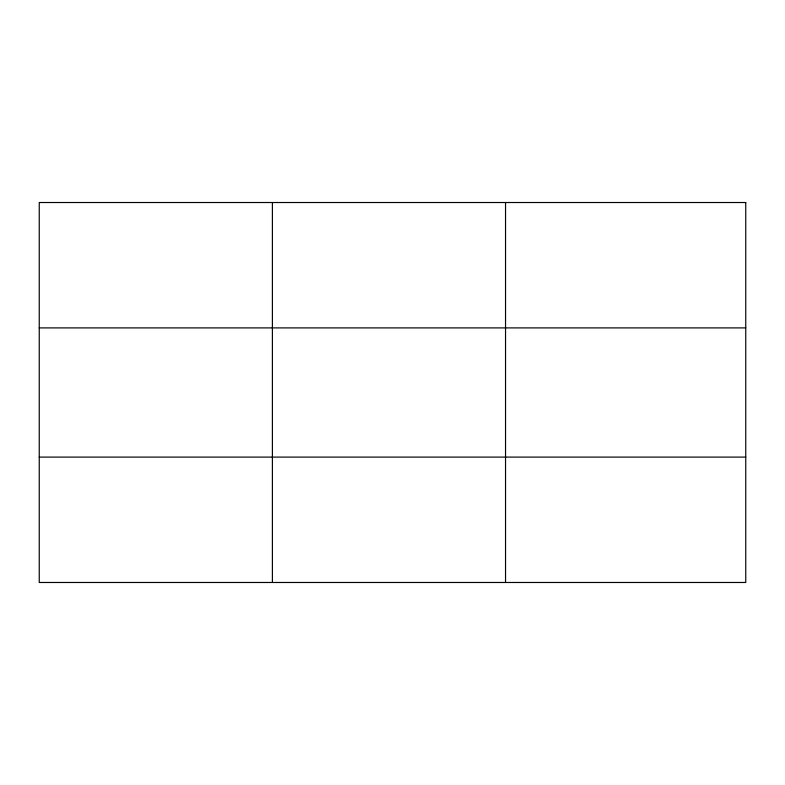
<?xml version="1.0" encoding="UTF-8"?>
<svg xmlns="http://www.w3.org/2000/svg" width="785" height="785" viewBox="0 0 785 785"><rect width="100%" height="100%" fill="white"/><g stroke="black" fill="none" stroke-linecap="round" stroke-linejoin="round"><path stroke-width="1.18" d="M272.395 202.52L272.395 582.48M505.54 202.52L505.54 582.48M39.25 327.904L745.75 327.904M39.25 457.096L745.75 457.096M745.75 202.52L745.75 582.48L39.25 582.48L39.25 202.52L745.75 202.52"/></g></svg>
